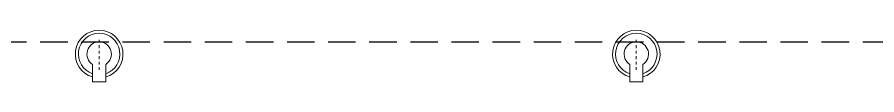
# Model space of a CAD drawing. Header units: millimetres. Extents: x 100 to 940, y 100 to 694.
# Drawn here: x 318.52 to 349.88, y 498.96 to 500.84 of the extents above; entities that cross this region are included whole.
import ezdxf

# ---------------------------------------------------------------- set-up
doc = ezdxf.new("R2010")
doc.units = ezdxf.units.MM
doc.linetypes.add('DASHED', pattern=[0.75, 0.5, -0.25])
doc.linetypes.add('SGC_DASHDOT', pattern=[1, 0.5, -0.25, 0, -0.25])
doc.layers.add('SGC-Conexoes (Linhas Externas)', color=6, linetype='Continuous', lineweight=9)
doc.layers.add('SGC-EIXOS', color=9, linetype='SGC_DASHDOT', lineweight=9)

# ---------------------------------------------------------------- blocks, each defined once
blk = doc.blocks.new('BB-2-GA01-N0-D0-S0', base_point=(95383.7, 227116.1))
at = {"layer": 'SGC-Conexoes (Linhas Externas)'}
for p, q in [((95270.7, 227143), (95270.7, 227089.3)), ((95341.5, 227143), (95270.7, 227143)), ((95341.5, 227089.3), (95270.7, 227089.3))]:
    blk.add_line(p, q, dxfattribs=at)
for radius, start, end in [(97.4, 196, 164), (85, 198.4081, 161.5919), (50, 212.4682, 147.5318)]:
    blk.add_arc((95383.7, 227116.1), radius, start, end, dxfattribs=at)
at = {"layer": 'SGC-EIXOS'}
blk.add_line((95318.7, 227116.1), (95448.7, 227116.1), dxfattribs=at)

msp = doc.modelspace()

# ---------------------------------------------------------------- linework, layer by layer
at = {"color": 1, "linetype": 'DASHED', "ltscale": 2}
msp.add_line((206.864, 500.413), (414.104, 500.413), dxfattribs=at)

# ---------------------------------------------------------------- block references
at = {"layer": 'SGC-Conexoes (Linhas Externas)', "xscale": 0.008906250000000001, "yscale": 0.008906250000000001, "zscale": 0.008906250000000001, "rotation": 90}
for p in [(321.51, 499.968), (341.104, 499.968)]:
    msp.add_blockref('BB-2-GA01-N0-D0-S0', p, dxfattribs=at)

doc.saveas('drawing.dxf')
